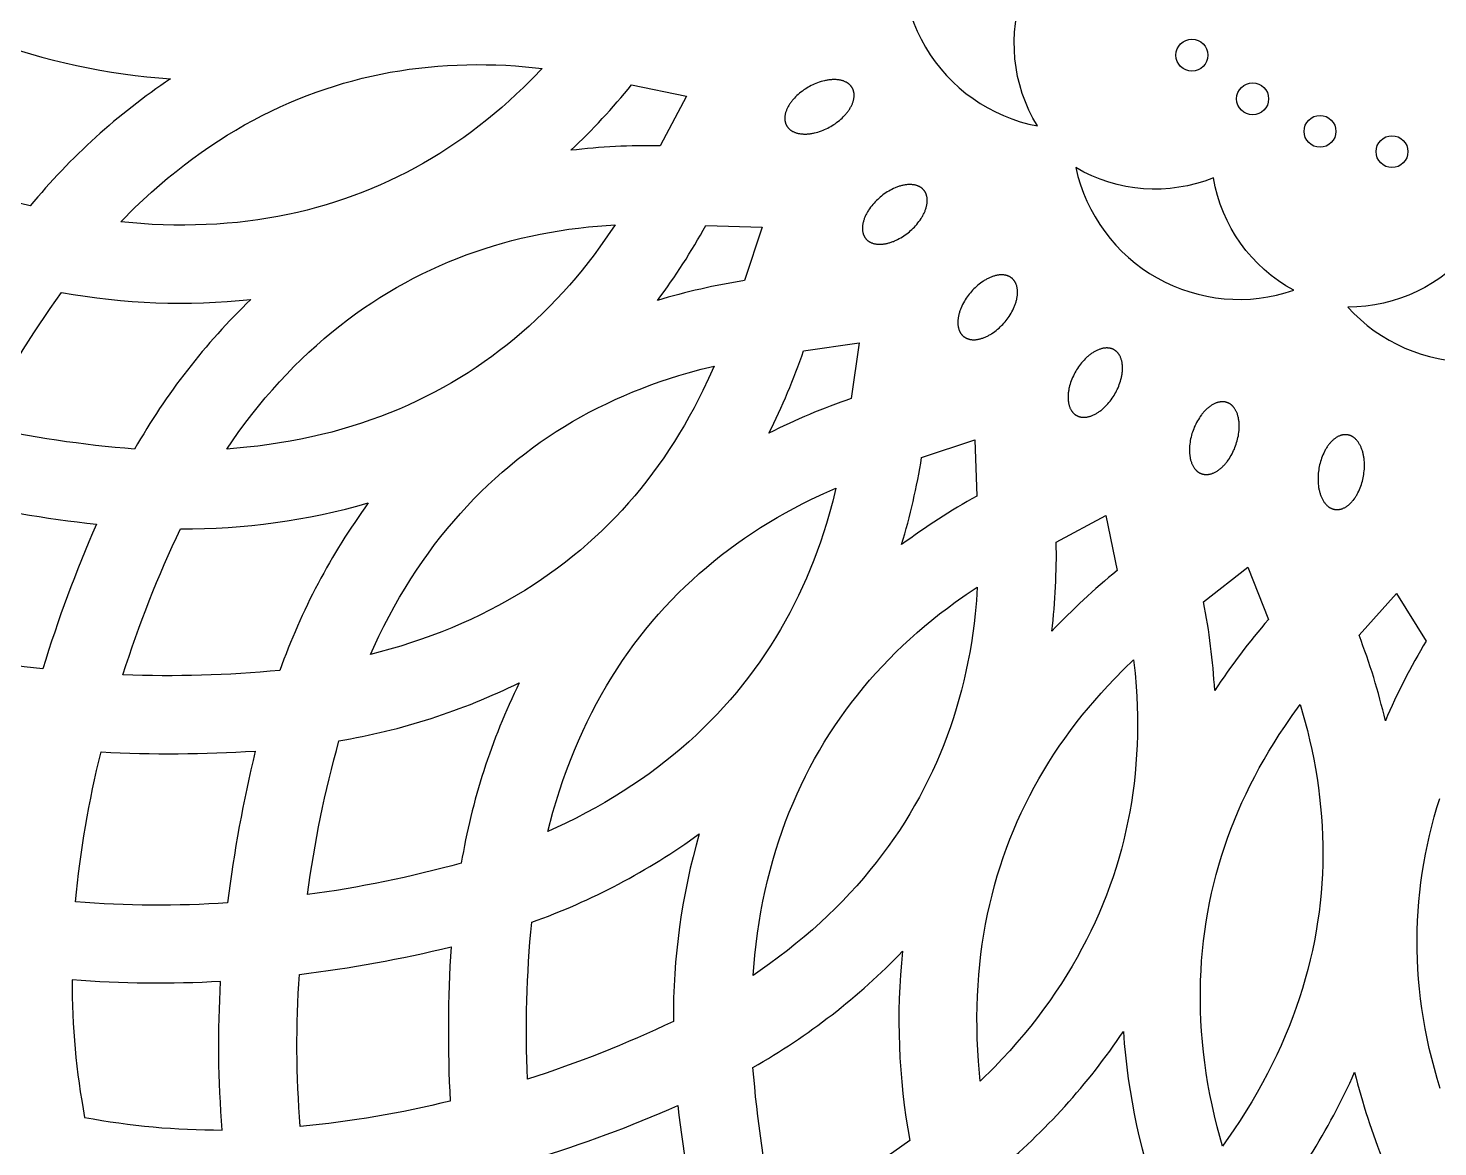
# Model space of a CAD drawing. Extents: x 198 to 1143, y 157 to 1987.
# Drawn here: x 374.3 to 663, y 782 to 1011.1 of the extents above; entities that cross this region are included whole.
import ezdxf

# ---------------------------------------------------------------- set-up
doc = ezdxf.new("R2010")
doc.units = 0
doc.layers.get('0').update_dxf_attribs({"linetype": 'CONTINUOUS'})

msp = doc.modelspace()

# ---------------------------------------------------------------- linework, layer by layer
for points in [[(578.33, 1019.19, -0.23103), (554.98, 1035.1, 0.450113), (581.06, 991.06, -0.23103)], [(365.57, 1008.9, 0.072141), (403.5, 1000.73, 0.072141), (374.74, 974.68, -0.034729), (344.24, 984.85, -0.034729)], [(497.92, 999.49), (509.2, 997.13), (503.75, 986.99, 0.033861), (485.48, 986.07, 0.033861)], [(617.1, 980.42, -0.23103), (588.92, 982.52, 0.450113), (633.53, 957.42, -0.23103)], [(513.16, 970.7), (524.67, 970.34), (521.07, 959.4, 0.033861), (503.23, 955.33, 0.033861)], [(670.07, 966.22, -0.23103), (644.61, 953.96, 0.450113), (695.79, 954.52, -0.23103)], [(381.18, 956.98, 0.072141), (419.96, 955.52, 0.072141), (396.15, 924.88, -0.034729), (364.35, 929.59, -0.034729)], [(533.16, 944.99), (544.55, 946.64), (542.91, 935.24, 0.033861), (526.05, 928.13, 0.033861)], [(557.32, 923.15), (568.26, 926.75), (568.62, 915.24, 0.033861), (553.24, 905.31, 0.033861)], [(357.19, 914.8, 0.029232), (388.32, 909.49, 0.029232), (377.36, 879.87, -0.037794), (346.73, 885.47, -0.037794)], [(405.57, 908.57, 0.072141), (444.01, 913.86, 0.072141), (425.89, 879.55, -0.034729), (393.75, 878.67, -0.034729)], [(584.9, 905.84), (595.05, 911.28), (597.4, 900.01, 0.033861), (583.99, 887.56, 0.033861)], [(615.08, 893.58), (624.12, 900.7), (628.4, 890.01, 0.033861), (617.35, 875.42, 0.033861)], [(646.92, 886.74), (654.6, 895.32), (660.66, 885.54, 0.033861), (652.31, 869.25, 0.033861)], [(437.99, 865.12, 0.072141), (474.93, 877.01, 0.072141), (463.04, 840.08, -0.034729), (431.55, 833.63, -0.034729)], [(389.27, 862.86, 0.029232), (420.85, 863.03, 0.029232), (415.2, 831.96, -0.037794), (384.06, 832.16, -0.037794)], [(477.47, 827.97, 0.072141), (511.78, 846.09, 0.072141), (506.48, 807.65, -0.034729), (476.59, 795.84, -0.034729)], [(429.88, 817.28, 0.029232), (460.95, 822.93, 0.029232), (460.78, 791.35, -0.037794), (430.08, 786.14, -0.037794)], [(522.79, 798.24, 0.072141), (553.44, 822.04, 0.072141), (554.9, 783.26, -0.034729), (527.51, 766.44, -0.034729)], [(413.76, 815.84, -0.034459), (383.33, 816.17, 0.046745), (385.91, 787.99, 0.046745), (414.08, 785.42, -0.034459)], [(572.6, 776.82, 0.072141), (598.64, 805.59, 0.072141), (606.81, 767.66, -0.034729), (582.76, 746.33, -0.034729)], [(625.36, 764.38, 0.072141), (646.01, 797.24, 0.072141), (660.65, 761.3, -0.034729), (640.67, 736.12, -0.034729)], [(477.78, 779.45, 0.029232), (507.4, 790.41, 0.029232), (512.72, 759.28, -0.037794), (483.39, 748.82, -0.037794)]]:
    msp.add_lwpolyline(points, format="xyb", close=True)
for points in [[(393.31, 971.42), (396.22, 974.34), (397.88, 975.92), (399.57, 977.47), (401.23, 978.93), (402.91, 980.36), (404.63, 981.75), (406.36, 983.12), (408.07, 984.4), (409.8, 985.65), (411.56, 986.86), (413.34, 988.04), (415.09, 989.15), (416.86, 990.22), (418.66, 991.26), (420.48, 992.25), (422.27, 993.19), (424.09, 994.09), (425.92, 994.95), (427.77, 995.78), (429.6, 996.55), (431.45, 997.28), (433.32, 997.97), (435.19, 998.63), (437.07, 999.23), (438.95, 999.8), (440.85, 1000.33), (442.75, 1000.82), (444.66, 1001.27), (446.58, 1001.68), (448.51, 1002.05), (450.44, 1002.38), (452.38, 1002.67), (454.33, 1002.92), (456.28, 1003.13), (458.24, 1003.31), (460.21, 1003.45), (462.19, 1003.54), (464.17, 1003.6), (466.15, 1003.63), (468.15, 1003.61), (470.15, 1003.56), (472.15, 1003.48), (474.15, 1003.35), (476.89, 1003.13), (479.62, 1002.83), (477.71, 1000.85), (475.76, 998.92), (474.31, 997.54), (472.84, 996.19), (471.34, 994.86), (469.81, 993.56), (468.28, 992.31), (466.73, 991.09), (465.15, 989.89), (463.55, 988.73), (461.94, 987.6), (460.3, 986.51), (458.65, 985.45), (456.97, 984.43), (455.28, 983.44), (453.57, 982.48), (451.84, 981.56), (450.09, 980.68), (448.31, 979.83), (446.52, 979.01), (444.71, 978.24), (442.88, 977.5), (441.02, 976.79), (439.15, 976.12), (437.26, 975.5), (435.36, 974.91), (433.42, 974.35), (431.46, 973.83), (429.49, 973.36), (427.51, 972.92), (425.48, 972.52), (423.44, 972.16), (421.39, 971.84), (419.34, 971.56), (417.21, 971.32), (415.09, 971.12), (412.96, 970.96), (410.83, 970.85), (408.62, 970.78), (406.41, 970.74), (404.2, 970.76), (402, 970.81), (399.71, 970.91), (397.42, 971.05)], [(543.12, 998.86), (543.09, 998.9), (543.06, 998.94), (543.04, 998.99), (543.01, 999.03), (542.98, 999.07), (542.95, 999.12), (542.91, 999.16), (542.88, 999.2), (542.85, 999.24), (542.81, 999.28), (542.78, 999.32), (542.74, 999.36), (542.7, 999.4), (542.66, 999.44), (542.62, 999.48), (542.58, 999.52), (542.54, 999.56), (542.5, 999.6), (542.45, 999.63), (542.41, 999.67), (542.36, 999.71), (542.32, 999.74), (542.27, 999.78), (542.22, 999.81), (542.17, 999.84), (542.12, 999.88), (542.07, 999.91), (542.01, 999.94), (541.91, 1000), (541.79, 1000.06), (541.68, 1000.12), (541.55, 1000.17), (541.43, 1000.22), (541.3, 1000.27), (541.17, 1000.31), (541.04, 1000.35), (540.9, 1000.39), (540.75, 1000.42), (540.61, 1000.45), (540.46, 1000.48), (540.31, 1000.5), (540.16, 1000.52), (540, 1000.53), (539.84, 1000.55), (539.68, 1000.55), (539.51, 1000.56), (539.35, 1000.56), (539.18, 1000.56), (539.01, 1000.55), (538.84, 1000.54), (538.66, 1000.53), (538.49, 1000.51), (538.31, 1000.49), (538.14, 1000.46), (537.96, 1000.43), (537.78, 1000.4), (537.61, 1000.36), (537.43, 1000.33), (537.07, 1000.24), (536.72, 1000.14), (536.37, 1000.03), (536.02, 999.91), (535.68, 999.77), (535.35, 999.63), (535.02, 999.48), (534.7, 999.33), (534.39, 999.16), (534.09, 998.99), (533.79, 998.82), (533.5, 998.63), (533.2, 998.43), (532.91, 998.22), (532.62, 998), (532.33, 997.77), (532.05, 997.53), (531.78, 997.29), (531.52, 997.03), (531.27, 996.77), (531.14, 996.63), (531.02, 996.5), (530.91, 996.36), (530.79, 996.22), (530.68, 996.08), (530.58, 995.94), (530.48, 995.8), (530.38, 995.66), (530.28, 995.51), (530.19, 995.37), (530.11, 995.22), (530.02, 995.08), (529.94, 994.94), (529.87, 994.79), (529.8, 994.65), (529.74, 994.5), (529.68, 994.36), (529.62, 994.22), (529.57, 994.08), (529.52, 993.93), (529.48, 993.8), (529.44, 993.66), (529.41, 993.52), (529.38, 993.38), (529.36, 993.25), (529.34, 993.12), (529.32, 992.99), (529.31, 992.86), (529.31, 992.73), (529.31, 992.6), (529.31, 992.54), (529.31, 992.48), (529.31, 992.42), (529.32, 992.36), (529.32, 992.3), (529.33, 992.24), (529.34, 992.18), (529.34, 992.13), (529.35, 992.07), (529.36, 992.01), (529.37, 991.96), (529.39, 991.9), (529.4, 991.85), (529.41, 991.79), (529.43, 991.74), (529.44, 991.69), (529.46, 991.64), (529.48, 991.58), (529.5, 991.53), (529.51, 991.48), (529.53, 991.43), (529.56, 991.39), (529.58, 991.34), (529.6, 991.29), (529.62, 991.24), (529.65, 991.2), (529.67, 991.15), (529.7, 991.11), (529.72, 991.06), (529.75, 991.02), (529.78, 990.98), (529.81, 990.93), (529.84, 990.89), (529.87, 990.85), (529.9, 990.8), (529.93, 990.76), (529.96, 990.72), (530, 990.68), (530.04, 990.64), (530.07, 990.6), (530.11, 990.56), (530.15, 990.52), (530.19, 990.48), (530.23, 990.44), (530.27, 990.4), (530.31, 990.37), (530.36, 990.33), (530.4, 990.29), (530.45, 990.26), (530.5, 990.22), (530.54, 990.19), (530.59, 990.15), (530.64, 990.12), (530.69, 990.09), (530.75, 990.05), (530.8, 990.02), (530.91, 989.96), (531.02, 989.9), (531.14, 989.85), (531.26, 989.79), (531.38, 989.74), (531.51, 989.7), (531.64, 989.65), (531.78, 989.61), (531.92, 989.58), (532.06, 989.54), (532.2, 989.51), (532.35, 989.49), (532.5, 989.46), (532.66, 989.44), (532.81, 989.43), (532.97, 989.42), (533.14, 989.41), (533.3, 989.4), (533.47, 989.4), (533.63, 989.41), (533.8, 989.41), (533.98, 989.42), (534.15, 989.44), (534.32, 989.46), (534.5, 989.48), (534.67, 989.5), (534.85, 989.53), (535.03, 989.56), (535.2, 989.6), (535.38, 989.64), (535.74, 989.72), (536.09, 989.82), (536.44, 989.93), (536.79, 990.06), (537.13, 990.19), (537.46, 990.33), (537.79, 990.48), (538.11, 990.64), (538.42, 990.8), (538.72, 990.97), (539.02, 991.14), (539.32, 991.33), (539.61, 991.53), (539.91, 991.74), (540.2, 991.96), (540.48, 992.19), (540.76, 992.43), (541.03, 992.68), (541.29, 992.93), (541.55, 993.2), (541.67, 993.33), (541.79, 993.47), (541.9, 993.6), (542.02, 993.74), (542.13, 993.88), (542.23, 994.02), (542.34, 994.16), (542.43, 994.31), (542.53, 994.45), (542.62, 994.59), (542.71, 994.74), (542.79, 994.88), (542.87, 995.03), (542.94, 995.17), (543.01, 995.32), (543.08, 995.46), (543.14, 995.6), (543.19, 995.75), (543.24, 995.89), (543.29, 996.03), (543.33, 996.17), (543.37, 996.31), (543.4, 996.44), (543.43, 996.58), (543.45, 996.71), (543.47, 996.85), (543.49, 996.98), (543.5, 997.11), (543.5, 997.23), (543.51, 997.36), (543.5, 997.42), (543.5, 997.48), (543.5, 997.54), (543.49, 997.6), (543.49, 997.66), (543.48, 997.72), (543.48, 997.78), (543.47, 997.84), (543.46, 997.89), (543.45, 997.95), (543.44, 998.01), (543.43, 998.06), (543.41, 998.12), (543.4, 998.17), (543.38, 998.22), (543.37, 998.28), (543.35, 998.33), (543.33, 998.38), (543.32, 998.43), (543.3, 998.48), (543.28, 998.53), (543.26, 998.58), (543.24, 998.63), (543.21, 998.67), (543.19, 998.72), (543.17, 998.77), (543.14, 998.81)], [(557.77, 977.92), (557.74, 977.96), (557.7, 978), (557.67, 978.04), (557.63, 978.08), (557.6, 978.12), (557.56, 978.15), (557.52, 978.19), (557.48, 978.22), (557.44, 978.26), (557.4, 978.29), (557.36, 978.33), (557.31, 978.36), (557.27, 978.39), (557.22, 978.43), (557.18, 978.46), (557.13, 978.49), (557.08, 978.52), (557.03, 978.55), (556.99, 978.58), (556.93, 978.6), (556.88, 978.63), (556.83, 978.66), (556.78, 978.68), (556.72, 978.71), (556.67, 978.73), (556.61, 978.76), (556.56, 978.78), (556.5, 978.8), (556.38, 978.84), (556.26, 978.88), (556.13, 978.92), (556.01, 978.95), (555.88, 978.98), (555.74, 979), (555.6, 979.02), (555.46, 979.03), (555.32, 979.05), (555.17, 979.06), (555.03, 979.06), (554.88, 979.06), (554.72, 979.06), (554.57, 979.05), (554.41, 979.04), (554.25, 979.02), (554.09, 979), (553.93, 978.98), (553.76, 978.95), (553.6, 978.92), (553.43, 978.88), (553.27, 978.84), (553.1, 978.8), (552.93, 978.75), (552.76, 978.7), (552.59, 978.64), (552.42, 978.58), (552.25, 978.52), (552.08, 978.45), (551.92, 978.39), (551.58, 978.24), (551.25, 978.08), (550.93, 977.91), (550.61, 977.73), (550.29, 977.54), (549.99, 977.34), (549.69, 977.14), (549.4, 976.93), (549.13, 976.71), (548.86, 976.49), (548.6, 976.27), (548.34, 976.03), (548.08, 975.79), (547.83, 975.53), (547.58, 975.26), (547.34, 974.99), (547.11, 974.7), (546.88, 974.41), (546.67, 974.11), (546.46, 973.81), (546.37, 973.66), (546.27, 973.5), (546.18, 973.35), (546.1, 973.19), (546.01, 973.03), (545.93, 972.88), (545.86, 972.72), (545.78, 972.56), (545.71, 972.4), (545.65, 972.25), (545.59, 972.09), (545.53, 971.93), (545.48, 971.78), (545.43, 971.62), (545.39, 971.47), (545.35, 971.31), (545.32, 971.16), (545.29, 971.01), (545.26, 970.86), (545.24, 970.72), (545.22, 970.57), (545.21, 970.43), (545.2, 970.29), (545.2, 970.15), (545.2, 970.01), (545.2, 969.88), (545.21, 969.75), (545.22, 969.62), (545.24, 969.49), (545.26, 969.37), (545.27, 969.31), (545.28, 969.25), (545.3, 969.19), (545.31, 969.13), (545.33, 969.07), (545.34, 969.02), (545.36, 968.96), (545.38, 968.91), (545.4, 968.85), (545.42, 968.8), (545.44, 968.74), (545.46, 968.69), (545.48, 968.64), (545.5, 968.59), (545.53, 968.54), (545.55, 968.49), (545.58, 968.44), (545.6, 968.4), (545.63, 968.35), (545.66, 968.3), (545.69, 968.26), (545.71, 968.21), (545.74, 968.17), (545.77, 968.13), (545.8, 968.08), (545.84, 968.04), (545.87, 968), (545.9, 967.96), (545.93, 967.92), (545.97, 967.89), (546, 967.85), (546.04, 967.81), (546.08, 967.77), (546.11, 967.74), (546.15, 967.7), (546.19, 967.66), (546.23, 967.63), (546.27, 967.6), (546.32, 967.56), (546.36, 967.53), (546.4, 967.5), (546.45, 967.46), (546.5, 967.43), (546.54, 967.4), (546.59, 967.37), (546.64, 967.34), (546.69, 967.31), (546.74, 967.28), (546.79, 967.26), (546.84, 967.23), (546.9, 967.2), (546.95, 967.18), (547, 967.15), (547.06, 967.13), (547.12, 967.11), (547.18, 967.09), (547.29, 967.04), (547.41, 967.01), (547.54, 966.97), (547.67, 966.94), (547.8, 966.91), (547.93, 966.89), (548.07, 966.87), (548.21, 966.85), (548.35, 966.84), (548.5, 966.83), (548.65, 966.83), (548.8, 966.83), (548.95, 966.83), (549.11, 966.84), (549.26, 966.85), (549.42, 966.87), (549.58, 966.89), (549.75, 966.91), (549.91, 966.94), (550.07, 966.97), (550.24, 967.01), (550.41, 967.05), (550.58, 967.09), (550.74, 967.14), (550.91, 967.19), (551.08, 967.25), (551.25, 967.31), (551.42, 967.37), (551.59, 967.43), (551.76, 967.5), (552.09, 967.65), (552.42, 967.81), (552.75, 967.98), (553.07, 968.16), (553.38, 968.35), (553.69, 968.55), (553.98, 968.75), (554.27, 968.96), (554.55, 969.18), (554.82, 969.39), (555.08, 969.62), (555.34, 969.86), (555.59, 970.1), (555.85, 970.36), (556.09, 970.63), (556.33, 970.9), (556.57, 971.19), (556.79, 971.48), (557.01, 971.77), (557.21, 972.08), (557.31, 972.23), (557.4, 972.39), (557.49, 972.54), (557.58, 972.7), (557.66, 972.85), (557.74, 973.01), (557.82, 973.17), (557.89, 973.33), (557.96, 973.48), (558.02, 973.64), (558.08, 973.8), (558.14, 973.96), (558.19, 974.11), (558.24, 974.27), (558.28, 974.42), (558.32, 974.57), (558.36, 974.72), (558.39, 974.87), (558.41, 975.02), (558.43, 975.17), (558.45, 975.32), (558.46, 975.46), (558.47, 975.6), (558.48, 975.74), (558.48, 975.87), (558.47, 976.01), (558.46, 976.14), (558.45, 976.27), (558.44, 976.39), (558.42, 976.52), (558.4, 976.58), (558.39, 976.64), (558.38, 976.7), (558.36, 976.76), (558.35, 976.81), (558.33, 976.87), (558.31, 976.93), (558.3, 976.98), (558.28, 977.04), (558.26, 977.09), (558.24, 977.14), (558.22, 977.2), (558.19, 977.25), (558.17, 977.3), (558.15, 977.35), (558.12, 977.4), (558.1, 977.45), (558.07, 977.49), (558.04, 977.54), (558.02, 977.59), (557.99, 977.63), (557.96, 977.68), (557.93, 977.72), (557.9, 977.76), (557.87, 977.8), (557.84, 977.84), (557.81, 977.89)], [(415.01, 924.89), (417.37, 928.27), (418.73, 930.12), (420.12, 931.94), (421.5, 933.66), (422.91, 935.36), (424.36, 937.03), (425.83, 938.68), (427.29, 940.24), (428.78, 941.77), (430.3, 943.27), (431.84, 944.74), (433.38, 946.13), (434.94, 947.5), (436.53, 948.83), (438.14, 950.13), (439.75, 951.36), (441.38, 952.56), (443.03, 953.73), (444.71, 954.86), (446.38, 955.94), (448.08, 956.98), (449.79, 957.99), (451.53, 958.96), (453.27, 959.88), (455.03, 960.77), (456.8, 961.62), (458.59, 962.43), (460.4, 963.21), (462.21, 963.94), (464.05, 964.64), (465.89, 965.3), (467.75, 965.92), (469.63, 966.51), (471.52, 967.06), (473.41, 967.57), (475.33, 968.05), (477.26, 968.49), (479.2, 968.89), (481.14, 969.26), (483.12, 969.59), (485.1, 969.89), (487.08, 970.15), (489.07, 970.38), (491.81, 970.63), (494.55, 970.82), (493.02, 968.53), (491.43, 966.29), (490.24, 964.68), (489.02, 963.09), (487.78, 961.53), (486.5, 959.98), (485.21, 958.48), (483.89, 957.01), (482.55, 955.56), (481.17, 954.13), (479.78, 952.75), (478.36, 951.39), (476.92, 950.06), (475.44, 948.76), (473.95, 947.49), (472.43, 946.25), (470.88, 945.04), (469.31, 943.87), (467.71, 942.72), (466.09, 941.61), (464.44, 940.53), (462.77, 939.49), (461.06, 938.47), (459.33, 937.49), (457.58, 936.54), (455.81, 935.63), (453.99, 934.74), (452.16, 933.89), (450.3, 933.08), (448.43, 932.31), (446.5, 931.56), (444.55, 930.85), (442.59, 930.18), (440.61, 929.55), (438.57, 928.94), (436.51, 928.38), (434.44, 927.86), (432.36, 927.37), (430.2, 926.92), (428.03, 926.5), (425.85, 926.13), (423.67, 925.8), (421.39, 925.5), (419.12, 925.25)], [(575.84, 959.86), (575.8, 959.89), (575.76, 959.92), (575.72, 959.95), (575.68, 959.98), (575.63, 960.01), (575.59, 960.04), (575.55, 960.07), (575.5, 960.1), (575.46, 960.13), (575.41, 960.15), (575.36, 960.18), (575.31, 960.21), (575.26, 960.23), (575.21, 960.25), (575.16, 960.28), (575.11, 960.3), (575.06, 960.32), (575.01, 960.34), (574.95, 960.36), (574.9, 960.38), (574.84, 960.4), (574.79, 960.42), (574.73, 960.43), (574.67, 960.45), (574.61, 960.46), (574.55, 960.48), (574.49, 960.49), (574.43, 960.5), (574.31, 960.52), (574.18, 960.54), (574.06, 960.55), (573.92, 960.56), (573.79, 960.56), (573.65, 960.56), (573.51, 960.56), (573.37, 960.55), (573.23, 960.54), (573.09, 960.52), (572.94, 960.5), (572.79, 960.47), (572.64, 960.44), (572.49, 960.41), (572.34, 960.37), (572.18, 960.32), (572.03, 960.28), (571.87, 960.22), (571.71, 960.17), (571.56, 960.11), (571.4, 960.04), (571.24, 959.97), (571.09, 959.9), (570.93, 959.83), (570.77, 959.75), (570.61, 959.66), (570.46, 959.58), (570.3, 959.48), (570.15, 959.39), (569.99, 959.29), (569.69, 959.09), (569.39, 958.88), (569.1, 958.65), (568.82, 958.42), (568.54, 958.18), (568.28, 957.93), (568.02, 957.68), (567.77, 957.42), (567.54, 957.16), (567.31, 956.9), (567.09, 956.63), (566.88, 956.35), (566.67, 956.07), (566.46, 955.77), (566.27, 955.46), (566.08, 955.15), (565.9, 954.83), (565.73, 954.51), (565.57, 954.18), (565.42, 953.84), (565.35, 953.67), (565.28, 953.5), (565.22, 953.34), (565.16, 953.17), (565.11, 953), (565.06, 952.83), (565.01, 952.66), (564.96, 952.49), (564.92, 952.33), (564.89, 952.16), (564.86, 951.99), (564.83, 951.83), (564.8, 951.67), (564.78, 951.51), (564.77, 951.35), (564.76, 951.19), (564.75, 951.04), (564.74, 950.88), (564.74, 950.73), (564.75, 950.58), (564.76, 950.44), (564.77, 950.29), (564.79, 950.15), (564.81, 950.02), (564.83, 949.88), (564.86, 949.75), (564.89, 949.62), (564.92, 949.5), (564.96, 949.38), (565, 949.26), (565.02, 949.2), (565.05, 949.15), (565.07, 949.09), (565.09, 949.03), (565.12, 948.98), (565.15, 948.93), (565.17, 948.87), (565.2, 948.82), (565.23, 948.77), (565.26, 948.72), (565.29, 948.67), (565.32, 948.63), (565.35, 948.58), (565.38, 948.53), (565.41, 948.49), (565.44, 948.44), (565.48, 948.4), (565.51, 948.36), (565.55, 948.32), (565.58, 948.28), (565.62, 948.24), (565.65, 948.2), (565.69, 948.16), (565.73, 948.12), (565.76, 948.09), (565.8, 948.05), (565.84, 948.02), (565.88, 947.99), (565.92, 947.95), (565.96, 947.92), (566, 947.89), (566.04, 947.86), (566.09, 947.83), (566.13, 947.8), (566.17, 947.77), (566.22, 947.74), (566.26, 947.71), (566.31, 947.69), (566.36, 947.66), (566.41, 947.64), (566.46, 947.61), (566.51, 947.59), (566.56, 947.56), (566.61, 947.54), (566.66, 947.52), (566.71, 947.5), (566.77, 947.48), (566.82, 947.46), (566.88, 947.44), (566.93, 947.43), (566.99, 947.41), (567.05, 947.39), (567.11, 947.38), (567.17, 947.37), (567.23, 947.35), (567.29, 947.34), (567.41, 947.32), (567.54, 947.31), (567.66, 947.29), (567.8, 947.28), (567.93, 947.28), (568.07, 947.28), (568.2, 947.28), (568.35, 947.29), (568.49, 947.31), (568.63, 947.32), (568.78, 947.34), (568.93, 947.37), (569.08, 947.4), (569.23, 947.44), (569.38, 947.47), (569.54, 947.52), (569.69, 947.57), (569.85, 947.62), (570, 947.67), (570.16, 947.73), (570.32, 947.8), (570.48, 947.87), (570.63, 947.94), (570.79, 948.02), (570.95, 948.1), (571.11, 948.18), (571.26, 948.27), (571.42, 948.36), (571.57, 948.45), (571.73, 948.55), (572.03, 948.75), (572.33, 948.97), (572.62, 949.19), (572.9, 949.42), (573.18, 949.66), (573.44, 949.91), (573.7, 950.16), (573.95, 950.42), (574.18, 950.68), (574.41, 950.94), (574.63, 951.21), (574.84, 951.49), (575.05, 951.78), (575.26, 952.07), (575.45, 952.38), (575.64, 952.69), (575.82, 953.01), (575.99, 953.34), (576.15, 953.67), (576.3, 954), (576.37, 954.17), (576.44, 954.34), (576.5, 954.51), (576.56, 954.68), (576.61, 954.84), (576.66, 955.01), (576.71, 955.18), (576.76, 955.35), (576.8, 955.52), (576.83, 955.68), (576.86, 955.85), (576.89, 956.01), (576.92, 956.17), (576.94, 956.34), (576.95, 956.49), (576.96, 956.65), (576.97, 956.81), (576.98, 956.96), (576.98, 957.11), (576.97, 957.26), (576.96, 957.4), (576.95, 957.55), (576.93, 957.69), (576.91, 957.83), (576.89, 957.96), (576.86, 958.09), (576.83, 958.22), (576.8, 958.34), (576.76, 958.46), (576.72, 958.58), (576.7, 958.64), (576.67, 958.7), (576.65, 958.75), (576.62, 958.81), (576.6, 958.86), (576.57, 958.92), (576.55, 958.97), (576.52, 959.02), (576.49, 959.07), (576.46, 959.12), (576.43, 959.17), (576.4, 959.22), (576.37, 959.26), (576.34, 959.31), (576.31, 959.35), (576.28, 959.4), (576.24, 959.44), (576.21, 959.48), (576.17, 959.52), (576.14, 959.57), (576.1, 959.6), (576.07, 959.64), (576.03, 959.68), (575.99, 959.72), (575.96, 959.75), (575.92, 959.79), (575.88, 959.82)], [(596.77, 945.2), (596.73, 945.23), (596.68, 945.25), (596.64, 945.27), (596.59, 945.3), (596.54, 945.32), (596.49, 945.34), (596.44, 945.36), (596.4, 945.38), (596.35, 945.4), (596.29, 945.42), (596.24, 945.44), (596.19, 945.45), (596.14, 945.47), (596.08, 945.48), (596.03, 945.5), (595.98, 945.51), (595.92, 945.52), (595.87, 945.53), (595.81, 945.54), (595.75, 945.55), (595.69, 945.56), (595.64, 945.57), (595.58, 945.57), (595.52, 945.58), (595.46, 945.58), (595.4, 945.59), (595.34, 945.59), (595.27, 945.59), (595.15, 945.59), (595.02, 945.58), (594.89, 945.57), (594.76, 945.56), (594.63, 945.54), (594.5, 945.52), (594.36, 945.49), (594.22, 945.45), (594.08, 945.42), (593.94, 945.37), (593.8, 945.33), (593.66, 945.28), (593.52, 945.22), (593.38, 945.16), (593.23, 945.1), (593.09, 945.03), (592.94, 944.95), (592.8, 944.87), (592.65, 944.79), (592.51, 944.7), (592.37, 944.61), (592.22, 944.52), (592.08, 944.42), (591.94, 944.32), (591.8, 944.21), (591.66, 944.1), (591.52, 943.99), (591.38, 943.87), (591.25, 943.75), (591.11, 943.63), (590.85, 943.38), (590.59, 943.11), (590.34, 942.84), (590.1, 942.56), (589.88, 942.28), (589.66, 941.99), (589.45, 941.7), (589.25, 941.4), (589.06, 941.1), (588.88, 940.81), (588.71, 940.51), (588.55, 940.2), (588.4, 939.88), (588.25, 939.55), (588.1, 939.21), (587.97, 938.87), (587.85, 938.53), (587.74, 938.17), (587.64, 937.82), (587.55, 937.47), (587.51, 937.29), (587.48, 937.11), (587.45, 936.93), (587.42, 936.76), (587.39, 936.58), (587.37, 936.41), (587.35, 936.23), (587.34, 936.06), (587.33, 935.89), (587.32, 935.72), (587.32, 935.55), (587.32, 935.38), (587.32, 935.22), (587.33, 935.06), (587.34, 934.9), (587.36, 934.74), (587.38, 934.59), (587.4, 934.44), (587.43, 934.29), (587.46, 934.14), (587.49, 934), (587.53, 933.86), (587.57, 933.73), (587.61, 933.59), (587.66, 933.47), (587.71, 933.34), (587.76, 933.22), (587.82, 933.1), (587.88, 932.99), (587.94, 932.88), (587.97, 932.83), (588, 932.78), (588.03, 932.73), (588.07, 932.68), (588.1, 932.63), (588.14, 932.58), (588.17, 932.53), (588.21, 932.49), (588.24, 932.44), (588.28, 932.4), (588.32, 932.36), (588.36, 932.31), (588.4, 932.27), (588.43, 932.23), (588.47, 932.19), (588.51, 932.16), (588.55, 932.12), (588.6, 932.08), (588.64, 932.05), (588.68, 932.02), (588.72, 931.98), (588.76, 931.95), (588.8, 931.92), (588.85, 931.89), (588.89, 931.86), (588.93, 931.83), (588.98, 931.81), (589.02, 931.78), (589.07, 931.75), (589.11, 931.73), (589.16, 931.71), (589.21, 931.68), (589.25, 931.66), (589.3, 931.64), (589.35, 931.62), (589.4, 931.6), (589.45, 931.58), (589.5, 931.56), (589.55, 931.54), (589.6, 931.53), (589.66, 931.51), (589.71, 931.5), (589.76, 931.48), (589.82, 931.47), (589.87, 931.46), (589.93, 931.45), (589.99, 931.44), (590.04, 931.43), (590.1, 931.42), (590.16, 931.41), (590.22, 931.41), (590.28, 931.4), (590.34, 931.4), (590.4, 931.39), (590.46, 931.39), (590.52, 931.39), (590.65, 931.39), (590.77, 931.4), (590.9, 931.41), (591.03, 931.42), (591.16, 931.44), (591.3, 931.47), (591.43, 931.49), (591.57, 931.53), (591.71, 931.56), (591.85, 931.61), (591.99, 931.65), (592.13, 931.7), (592.28, 931.76), (592.42, 931.82), (592.56, 931.89), (592.71, 931.95), (592.85, 932.03), (593, 932.11), (593.14, 932.19), (593.28, 932.28), (593.43, 932.37), (593.57, 932.46), (593.71, 932.56), (593.86, 932.66), (594, 932.77), (594.14, 932.88), (594.28, 932.99), (594.41, 933.11), (594.55, 933.23), (594.68, 933.35), (594.95, 933.6), (595.2, 933.87), (595.45, 934.14), (595.69, 934.42), (595.92, 934.7), (596.14, 934.99), (596.35, 935.28), (596.55, 935.58), (596.73, 935.88), (596.91, 936.17), (597.08, 936.47), (597.24, 936.79), (597.4, 937.11), (597.55, 937.43), (597.69, 937.77), (597.82, 938.11), (597.94, 938.46), (598.05, 938.81), (598.15, 939.16), (598.24, 939.51), (598.28, 939.69), (598.32, 939.87), (598.35, 940.05), (598.38, 940.22), (598.4, 940.4), (598.42, 940.57), (598.44, 940.75), (598.45, 940.92), (598.47, 941.09), (598.47, 941.26), (598.48, 941.43), (598.47, 941.6), (598.47, 941.76), (598.46, 941.92), (598.45, 942.08), (598.43, 942.24), (598.42, 942.39), (598.39, 942.55), (598.37, 942.69), (598.34, 942.84), (598.3, 942.98), (598.27, 943.12), (598.23, 943.26), (598.18, 943.39), (598.14, 943.51), (598.09, 943.64), (598.03, 943.76), (597.98, 943.88), (597.92, 943.99), (597.86, 944.1), (597.82, 944.15), (597.79, 944.2), (597.76, 944.25), (597.73, 944.3), (597.69, 944.35), (597.66, 944.4), (597.62, 944.45), (597.59, 944.49), (597.55, 944.54), (597.51, 944.58), (597.47, 944.63), (597.44, 944.67), (597.4, 944.71), (597.36, 944.75), (597.32, 944.79), (597.28, 944.82), (597.24, 944.86), (597.2, 944.9), (597.16, 944.93), (597.12, 944.97), (597.07, 945), (597.03, 945.03), (596.99, 945.06), (596.95, 945.09), (596.9, 945.12), (596.86, 945.15), (596.82, 945.17)], [(444.45, 882.84), (446.19, 886.58), (447.21, 888.63), (448.27, 890.66), (449.33, 892.6), (450.42, 894.52), (451.55, 896.42), (452.72, 898.29), (453.88, 900.08), (455.08, 901.85), (456.32, 903.59), (457.59, 905.31), (458.86, 906.95), (460.16, 908.56), (461.49, 910.15), (462.86, 911.71), (464.22, 913.2), (465.62, 914.67), (467.04, 916.11), (468.5, 917.51), (469.96, 918.86), (471.45, 920.18), (472.96, 921.47), (474.51, 922.73), (476.06, 923.94), (477.63, 925.12), (479.23, 926.27), (480.86, 927.38), (482.5, 928.45), (484.16, 929.49), (485.85, 930.5), (487.55, 931.47), (489.27, 932.41), (491.02, 933.31), (492.78, 934.18), (494.56, 935.01), (496.37, 935.82), (498.19, 936.58), (500.03, 937.32), (501.88, 938.02), (503.77, 938.69), (505.67, 939.33), (507.58, 939.93), (509.5, 940.49), (512.15, 941.22), (514.81, 941.88), (513.7, 939.37), (512.53, 936.88), (511.64, 935.09), (510.71, 933.31), (509.75, 931.55), (508.77, 929.81), (507.76, 928.11), (506.71, 926.43), (505.64, 924.77), (504.53, 923.12), (503.4, 921.52), (502.24, 919.93), (501.05, 918.37), (499.83, 916.83), (498.58, 915.33), (497.29, 913.84), (495.98, 912.39), (494.64, 910.96), (493.26, 909.55), (491.85, 908.17), (490.42, 906.83), (488.96, 905.51), (487.45, 904.21), (485.92, 902.94), (484.36, 901.7), (482.78, 900.5), (481.14, 899.31), (479.48, 898.15), (477.79, 897.03), (476.08, 895.95), (474.31, 894.87), (472.51, 893.84), (470.7, 892.84), (468.86, 891.87), (466.95, 890.92), (465.02, 890.01), (463.07, 889.13), (461.11, 888.29), (459.06, 887.47), (457, 886.69), (454.92, 885.94), (452.82, 885.24), (450.64, 884.55), (448.44, 883.9)], [(619.93, 934.4), (619.88, 934.42), (619.83, 934.44), (619.78, 934.45), (619.73, 934.47), (619.68, 934.48), (619.63, 934.49), (619.58, 934.5), (619.53, 934.51), (619.47, 934.53), (619.42, 934.53), (619.37, 934.54), (619.31, 934.55), (619.26, 934.56), (619.2, 934.56), (619.15, 934.57), (619.09, 934.57), (619.04, 934.57), (618.98, 934.57), (618.92, 934.57), (618.86, 934.57), (618.81, 934.57), (618.75, 934.57), (618.69, 934.56), (618.63, 934.56), (618.57, 934.55), (618.51, 934.54), (618.45, 934.53), (618.39, 934.52), (618.26, 934.5), (618.14, 934.47), (618.01, 934.44), (617.89, 934.4), (617.76, 934.36), (617.63, 934.32), (617.5, 934.27), (617.37, 934.21), (617.24, 934.15), (617.11, 934.08), (616.98, 934.01), (616.85, 933.94), (616.72, 933.86), (616.59, 933.77), (616.46, 933.68), (616.33, 933.59), (616.2, 933.49), (616.07, 933.39), (615.95, 933.28), (615.82, 933.17), (615.69, 933.06), (615.57, 932.94), (615.45, 932.82), (615.32, 932.69), (615.2, 932.56), (615.08, 932.43), (614.97, 932.3), (614.85, 932.16), (614.74, 932.02), (614.63, 931.87), (614.41, 931.58), (614.21, 931.27), (614.01, 930.96), (613.82, 930.65), (613.65, 930.33), (613.48, 930), (613.32, 929.68), (613.18, 929.35), (613.05, 929.03), (612.92, 928.71), (612.81, 928.38), (612.7, 928.05), (612.61, 927.7), (612.51, 927.35), (612.43, 927), (612.36, 926.64), (612.3, 926.28), (612.25, 925.91), (612.22, 925.55), (612.19, 925.18), (612.19, 925), (612.18, 924.82), (612.18, 924.64), (612.18, 924.46), (612.19, 924.29), (612.2, 924.11), (612.21, 923.93), (612.23, 923.76), (612.25, 923.59), (612.27, 923.42), (612.3, 923.26), (612.33, 923.09), (612.36, 922.93), (612.39, 922.77), (612.43, 922.62), (612.48, 922.47), (612.52, 922.32), (612.57, 922.17), (612.62, 922.03), (612.68, 921.89), (612.74, 921.76), (612.8, 921.63), (612.86, 921.5), (612.92, 921.38), (612.99, 921.26), (613.06, 921.15), (613.14, 921.04), (613.21, 920.93), (613.29, 920.83), (613.37, 920.74), (613.41, 920.69), (613.45, 920.64), (613.49, 920.6), (613.53, 920.56), (613.58, 920.51), (613.62, 920.47), (613.66, 920.43), (613.7, 920.39), (613.75, 920.36), (613.79, 920.32), (613.84, 920.28), (613.88, 920.25), (613.93, 920.22), (613.97, 920.18), (614.02, 920.15), (614.06, 920.12), (614.11, 920.09), (614.16, 920.06), (614.2, 920.04), (614.25, 920.01), (614.3, 919.99), (614.34, 919.96), (614.39, 919.94), (614.44, 919.92), (614.49, 919.9), (614.53, 919.88), (614.58, 919.86), (614.63, 919.84), (614.68, 919.82), (614.73, 919.81), (614.78, 919.79), (614.83, 919.78), (614.88, 919.76), (614.93, 919.75), (614.98, 919.74), (615.03, 919.73), (615.08, 919.72), (615.14, 919.71), (615.19, 919.7), (615.24, 919.69), (615.3, 919.69), (615.35, 919.68), (615.41, 919.68), (615.47, 919.67), (615.52, 919.67), (615.58, 919.67), (615.64, 919.67), (615.69, 919.67), (615.75, 919.67), (615.81, 919.68), (615.87, 919.68), (615.93, 919.68), (615.99, 919.69), (616.05, 919.7), (616.11, 919.71), (616.17, 919.72), (616.29, 919.74), (616.42, 919.77), (616.54, 919.8), (616.67, 919.84), (616.8, 919.88), (616.93, 919.93), (617.05, 919.98), (617.18, 920.03), (617.31, 920.09), (617.44, 920.16), (617.57, 920.23), (617.71, 920.3), (617.84, 920.38), (617.97, 920.47), (618.1, 920.56), (618.23, 920.65), (618.36, 920.75), (618.48, 920.85), (618.61, 920.96), (618.74, 921.07), (618.87, 921.18), (618.99, 921.3), (619.11, 921.42), (619.23, 921.55), (619.36, 921.68), (619.47, 921.81), (619.59, 921.95), (619.71, 922.08), (619.82, 922.22), (619.93, 922.37), (620.15, 922.66), (620.35, 922.97), (620.55, 923.28), (620.74, 923.59), (620.91, 923.91), (621.08, 924.24), (621.23, 924.56), (621.38, 924.89), (621.51, 925.21), (621.63, 925.54), (621.75, 925.86), (621.85, 926.2), (621.95, 926.54), (622.04, 926.89), (622.12, 927.24), (622.2, 927.6), (622.26, 927.96), (622.3, 928.33), (622.34, 928.69), (622.36, 929.06), (622.37, 929.24), (622.38, 929.42), (622.38, 929.6), (622.37, 929.78), (622.37, 929.96), (622.36, 930.13), (622.35, 930.31), (622.33, 930.48), (622.31, 930.65), (622.29, 930.82), (622.26, 930.98), (622.23, 931.15), (622.2, 931.31), (622.16, 931.47), (622.12, 931.62), (622.08, 931.77), (622.04, 931.92), (621.99, 932.07), (621.94, 932.21), (621.88, 932.35), (621.82, 932.48), (621.76, 932.61), (621.7, 932.74), (621.63, 932.86), (621.57, 932.98), (621.49, 933.09), (621.42, 933.2), (621.35, 933.31), (621.27, 933.41), (621.19, 933.5), (621.15, 933.55), (621.11, 933.6), (621.07, 933.64), (621.03, 933.68), (620.98, 933.73), (620.94, 933.77), (620.9, 933.81), (620.85, 933.85), (620.81, 933.88), (620.77, 933.92), (620.72, 933.96), (620.68, 933.99), (620.63, 934.03), (620.59, 934.06), (620.54, 934.09), (620.5, 934.12), (620.45, 934.15), (620.4, 934.18), (620.36, 934.2), (620.31, 934.23), (620.26, 934.26), (620.22, 934.28), (620.17, 934.3), (620.12, 934.32), (620.07, 934.34), (620.03, 934.36), (619.98, 934.38)], [(644.61, 927.79), (644.56, 927.8), (644.51, 927.8), (644.46, 927.81), (644.41, 927.82), (644.35, 927.82), (644.3, 927.83), (644.25, 927.83), (644.2, 927.83), (644.14, 927.83), (644.09, 927.83), (644.03, 927.83), (643.98, 927.83), (643.92, 927.82), (643.87, 927.82), (643.81, 927.81), (643.76, 927.81), (643.7, 927.8), (643.65, 927.79), (643.59, 927.78), (643.53, 927.77), (643.48, 927.76), (643.42, 927.75), (643.36, 927.73), (643.3, 927.72), (643.25, 927.7), (643.19, 927.68), (643.13, 927.66), (643.07, 927.64), (642.95, 927.6), (642.84, 927.55), (642.72, 927.5), (642.6, 927.44), (642.48, 927.37), (642.36, 927.31), (642.25, 927.23), (642.13, 927.16), (642.01, 927.07), (641.89, 926.99), (641.78, 926.89), (641.66, 926.8), (641.55, 926.7), (641.43, 926.59), (641.32, 926.48), (641.21, 926.36), (641.1, 926.25), (640.99, 926.12), (640.88, 926), (640.78, 925.86), (640.67, 925.73), (640.57, 925.59), (640.47, 925.45), (640.37, 925.31), (640.28, 925.16), (640.18, 925.01), (640.09, 924.85), (640, 924.7), (639.91, 924.54), (639.83, 924.38), (639.67, 924.05), (639.52, 923.71), (639.38, 923.37), (639.25, 923.03), (639.13, 922.68), (639.02, 922.34), (638.93, 921.99), (638.84, 921.64), (638.77, 921.3), (638.7, 920.96), (638.65, 920.62), (638.6, 920.27), (638.56, 919.92), (638.53, 919.56), (638.51, 919.2), (638.51, 918.83), (638.51, 918.46), (638.53, 918.1), (638.55, 917.73), (638.59, 917.37), (638.62, 917.19), (638.64, 917.01), (638.68, 916.83), (638.71, 916.66), (638.75, 916.48), (638.79, 916.31), (638.83, 916.14), (638.87, 915.97), (638.92, 915.81), (638.97, 915.65), (639.03, 915.49), (639.09, 915.33), (639.15, 915.18), (639.21, 915.03), (639.28, 914.88), (639.34, 914.74), (639.41, 914.6), (639.49, 914.47), (639.56, 914.34), (639.64, 914.21), (639.72, 914.09), (639.8, 913.97), (639.89, 913.86), (639.97, 913.75), (640.06, 913.64), (640.15, 913.54), (640.24, 913.45), (640.33, 913.36), (640.43, 913.27), (640.52, 913.19), (640.57, 913.15), (640.62, 913.12), (640.67, 913.08), (640.72, 913.04), (640.76, 913.01), (640.81, 912.98), (640.86, 912.94), (640.91, 912.91), (640.96, 912.88), (641.01, 912.85), (641.06, 912.83), (641.11, 912.8), (641.16, 912.78), (641.21, 912.75), (641.26, 912.73), (641.31, 912.71), (641.36, 912.69), (641.41, 912.67), (641.46, 912.65), (641.52, 912.63), (641.57, 912.61), (641.62, 912.6), (641.67, 912.58), (641.72, 912.57), (641.77, 912.56), (641.82, 912.55), (641.87, 912.54), (641.92, 912.53), (641.97, 912.52), (642.02, 912.51), (642.07, 912.5), (642.12, 912.5), (642.18, 912.49), (642.23, 912.49), (642.28, 912.49), (642.34, 912.49), (642.39, 912.48), (642.44, 912.49), (642.5, 912.49), (642.55, 912.49), (642.61, 912.49), (642.66, 912.5), (642.72, 912.5), (642.77, 912.51), (642.83, 912.52), (642.88, 912.52), (642.94, 912.53), (643, 912.55), (643.06, 912.56), (643.11, 912.57), (643.17, 912.58), (643.23, 912.6), (643.29, 912.62), (643.34, 912.63), (643.4, 912.65), (643.46, 912.67), (643.58, 912.72), (643.69, 912.77), (643.81, 912.82), (643.93, 912.88), (644.05, 912.94), (644.17, 913.01), (644.28, 913.08), (644.4, 913.16), (644.52, 913.24), (644.64, 913.33), (644.75, 913.42), (644.87, 913.52), (644.98, 913.62), (645.1, 913.73), (645.21, 913.84), (645.32, 913.95), (645.43, 914.07), (645.54, 914.19), (645.65, 914.32), (645.75, 914.45), (645.86, 914.59), (645.96, 914.72), (646.06, 914.87), (646.16, 915.01), (646.25, 915.16), (646.35, 915.31), (646.44, 915.46), (646.53, 915.62), (646.62, 915.78), (646.7, 915.94), (646.86, 916.27), (647.01, 916.6), (647.15, 916.94), (647.28, 917.28), (647.4, 917.63), (647.51, 917.98), (647.6, 918.33), (647.69, 918.67), (647.76, 919.01), (647.83, 919.35), (647.88, 919.69), (647.93, 920.04), (647.97, 920.4), (648, 920.76), (648.02, 921.12), (648.02, 921.48), (648.02, 921.85), (648, 922.22), (647.98, 922.58), (647.94, 922.95), (647.91, 923.13), (647.89, 923.31), (647.86, 923.48), (647.82, 923.66), (647.78, 923.83), (647.75, 924.01), (647.7, 924.18), (647.66, 924.34), (647.61, 924.51), (647.56, 924.67), (647.5, 924.83), (647.44, 924.98), (647.38, 925.14), (647.32, 925.29), (647.25, 925.43), (647.19, 925.57), (647.12, 925.71), (647.04, 925.85), (646.97, 925.98), (646.89, 926.1), (646.81, 926.23), (646.73, 926.34), (646.64, 926.46), (646.56, 926.57), (646.47, 926.67), (646.38, 926.77), (646.29, 926.87), (646.2, 926.96), (646.1, 927.04), (646.01, 927.12), (645.96, 927.16), (645.91, 927.2), (645.86, 927.24), (645.81, 927.27), (645.77, 927.31), (645.72, 927.34), (645.67, 927.37), (645.62, 927.4), (645.57, 927.43), (645.52, 927.46), (645.47, 927.49), (645.42, 927.51), (645.37, 927.54), (645.32, 927.56), (645.27, 927.59), (645.22, 927.61), (645.17, 927.63), (645.12, 927.65), (645.07, 927.67), (645.02, 927.69), (644.96, 927.7), (644.91, 927.72), (644.86, 927.73), (644.81, 927.75), (644.76, 927.76), (644.71, 927.77), (644.66, 927.78)], [(480.75, 846.54), (481.82, 850.52), (482.46, 852.72), (483.15, 854.91), (483.86, 857), (484.6, 859.08), (485.39, 861.14), (486.21, 863.19), (487.05, 865.16), (487.92, 867.1), (488.84, 869.03), (489.79, 870.94), (490.75, 872.78), (491.75, 874.6), (492.79, 876.39), (493.86, 878.16), (494.95, 879.87), (496.07, 881.56), (497.22, 883.22), (498.41, 884.86), (499.62, 886.44), (500.85, 888), (502.12, 889.54), (503.42, 891.04), (504.74, 892.5), (506.09, 893.94), (507.47, 895.34), (508.87, 896.72), (510.3, 898.06), (511.76, 899.38), (513.24, 900.66), (514.75, 901.91), (516.29, 903.13), (517.85, 904.33), (519.43, 905.49), (521.04, 906.62), (522.68, 907.72), (524.34, 908.8), (526.03, 909.84), (527.73, 910.85), (529.47, 911.84), (531.23, 912.8), (533, 913.72), (534.8, 914.61), (537.28, 915.78), (539.79, 916.9), (539.13, 914.23), (538.41, 911.58), (537.84, 909.66), (537.24, 907.75), (536.6, 905.85), (535.93, 903.97), (535.23, 902.11), (534.5, 900.28), (533.73, 898.45), (532.93, 896.64), (532.09, 894.87), (531.22, 893.1), (530.32, 891.36), (529.38, 889.63), (528.41, 887.93), (527.41, 886.25), (526.37, 884.58), (525.29, 882.94), (524.18, 881.32), (523.04, 879.72), (521.86, 878.14), (520.65, 876.59), (519.39, 875.05), (518.1, 873.53), (516.78, 872.04), (515.43, 870.58), (514.02, 869.13), (512.59, 867.7), (511.12, 866.31), (509.62, 864.94), (508.06, 863.57), (506.48, 862.24), (504.86, 860.94), (503.22, 859.67), (501.51, 858.4), (499.76, 857.17), (498, 855.97), (496.21, 854.8), (494.34, 853.64), (492.44, 852.5), (490.52, 851.41), (488.58, 850.35), (486.55, 849.3), (484.49, 848.28)], [(522.81, 817.09), (523.16, 821.2), (523.42, 823.48), (523.72, 825.75), (524.05, 827.93), (524.42, 830.11), (524.83, 832.28), (525.29, 834.44), (525.77, 836.52), (526.29, 838.59), (526.86, 840.65), (527.47, 842.7), (528.1, 844.67), (528.77, 846.63), (529.48, 848.58), (530.23, 850.51), (531, 852.39), (531.81, 854.24), (532.66, 856.08), (533.55, 857.9), (534.45, 859.67), (535.4, 861.42), (536.38, 863.15), (537.4, 864.86), (538.45, 866.53), (539.53, 868.17), (540.64, 869.8), (541.78, 871.4), (542.96, 872.97), (544.17, 874.51), (545.4, 876.03), (546.67, 877.53), (547.97, 879), (549.3, 880.44), (550.66, 881.86), (552.05, 883.26), (553.47, 884.63), (554.92, 885.98), (556.4, 887.29), (557.9, 888.58), (559.44, 889.86), (561.01, 891.11), (562.6, 892.33), (564.21, 893.52), (566.45, 895.1), (568.73, 896.63), (568.54, 893.89), (568.29, 891.16), (568.07, 889.17), (567.81, 887.18), (567.51, 885.2), (567.18, 883.23), (566.81, 881.28), (566.4, 879.35), (565.96, 877.42), (565.49, 875.5), (564.97, 873.6), (564.43, 871.71), (563.84, 869.84), (563.21, 867.98), (562.55, 866.13), (561.86, 864.3), (561.12, 862.48), (560.35, 860.68), (559.54, 858.89), (558.69, 857.11), (557.8, 855.35), (556.87, 853.61), (555.9, 851.88), (554.9, 850.16), (553.86, 848.47), (552.78, 846.79), (551.65, 845.12), (550.48, 843.46), (549.28, 841.83), (548.04, 840.23), (546.74, 838.61), (545.41, 837.02), (544.05, 835.46), (542.65, 833.93), (541.18, 832.38), (539.68, 830.86), (538.15, 829.37), (536.59, 827.92), (534.95, 826.44), (533.28, 825), (531.58, 823.59), (529.85, 822.21), (528.03, 820.81), (526.19, 819.45)], [(569.33, 795.39), (568.97, 799.5), (568.83, 801.79), (568.73, 804.08), (568.67, 806.29), (568.66, 808.5), (568.69, 810.71), (568.77, 812.91), (568.88, 815.04), (569.04, 817.17), (569.23, 819.3), (569.48, 821.42), (569.75, 823.48), (570.07, 825.52), (570.43, 827.57), (570.84, 829.6), (571.27, 831.58), (571.75, 833.54), (572.27, 835.5), (572.82, 837.45), (573.41, 839.35), (574.04, 841.24), (574.71, 843.11), (575.42, 844.97), (576.15, 846.79), (576.93, 848.6), (577.74, 850.4), (578.59, 852.17), (579.48, 853.92), (580.4, 855.65), (581.35, 857.36), (582.34, 859.06), (583.37, 860.73), (584.43, 862.39), (585.52, 864.02), (586.64, 865.63), (587.81, 867.23), (589, 868.81), (590.23, 870.36), (591.48, 871.9), (592.78, 873.42), (594.1, 874.92), (595.46, 876.4), (596.84, 877.85), (598.77, 879.8), (600.75, 881.7), (601.04, 878.97), (601.27, 876.23), (601.39, 874.24), (601.48, 872.24), (601.53, 870.23), (601.54, 868.23), (601.52, 866.25), (601.46, 864.28), (601.36, 862.3), (601.22, 860.32), (601.05, 858.37), (600.84, 856.41), (600.58, 854.47), (600.29, 852.52), (599.96, 850.59), (599.59, 848.67), (599.18, 846.75), (598.74, 844.84), (598.25, 842.93), (597.72, 841.04), (597.15, 839.15), (596.54, 837.28), (595.89, 835.4), (595.2, 833.54), (594.46, 831.69), (593.69, 829.85), (592.87, 828), (592.01, 826.17), (591.11, 824.36), (590.17, 822.56), (589.17, 820.74), (588.14, 818.95), (587.06, 817.17), (585.96, 815.42), (584.78, 813.64), (583.56, 811.89), (582.31, 810.15), (581.03, 808.45), (579.67, 806.71), (578.27, 805), (576.84, 803.31), (575.38, 801.66), (573.84, 799.97), (572.26, 798.31)], [(618.92, 782.11), (617.85, 786.09), (617.31, 788.32), (616.82, 790.56), (616.38, 792.72), (615.98, 794.89), (615.63, 797.07), (615.32, 799.26), (615.06, 801.38), (614.85, 803.5), (614.67, 805.63), (614.54, 807.76), (614.46, 809.83), (614.42, 811.91), (614.42, 813.98), (614.46, 816.05), (614.55, 818.08), (614.68, 820.1), (614.84, 822.11), (615.06, 824.13), (615.31, 826.1), (615.6, 828.07), (615.93, 830.03), (616.3, 831.98), (616.71, 833.91), (617.16, 835.83), (617.65, 837.73), (618.18, 839.63), (618.75, 841.51), (619.35, 843.37), (620, 845.22), (620.68, 847.06), (621.4, 848.89), (622.15, 850.7), (622.94, 852.5), (623.77, 854.28), (624.64, 856.06), (625.54, 857.82), (626.48, 859.57), (627.45, 861.29), (628.46, 863.02), (629.51, 864.73), (630.58, 866.41), (631.69, 868.08), (633.25, 870.34), (634.87, 872.56), (635.63, 869.92), (636.33, 867.26), (636.8, 865.32), (637.24, 863.36), (637.63, 861.4), (638, 859.43), (638.32, 857.48), (638.6, 855.52), (638.84, 853.56), (639.05, 851.59), (639.22, 849.63), (639.35, 847.67), (639.44, 845.71), (639.49, 843.74), (639.5, 841.78), (639.47, 839.82), (639.4, 837.86), (639.29, 835.91), (639.14, 833.94), (638.95, 831.98), (638.72, 830.03), (638.44, 828.08), (638.13, 826.12), (637.77, 824.16), (637.37, 822.21), (636.93, 820.27), (636.44, 818.31), (635.91, 816.35), (635.34, 814.41), (634.72, 812.48), (634.06, 810.52), (633.35, 808.57), (632.6, 806.64), (631.81, 804.72), (630.96, 802.76), (630.07, 800.82), (629.14, 798.9), (628.18, 796.99), (627.14, 795.05), (626.06, 793.12), (624.94, 791.21), (623.79, 789.33), (622.56, 787.39), (621.29, 785.48)]]:
    msp.add_lwpolyline(points, close=True)
msp.add_lwpolyline([(663.54, 793.9), (662.92, 795.94), (662.34, 798), (661.8, 800.06), (661.3, 802.14), (660.85, 804.16), (660.45, 806.2), (660.09, 808.24), (659.78, 810.29), (659.51, 812.29), (659.29, 814.31), (659.1, 816.32), (658.96, 818.34), (658.86, 820.33), (658.81, 822.32), (658.8, 824.31), (658.82, 826.3), (658.89, 828.26), (659, 830.23), (659.16, 832.19), (659.35, 834.15), (659.58, 836.1), (659.85, 838.04), (660.16, 839.98), (660.51, 841.9), (660.91, 843.83), (661.33, 845.75), (661.8, 847.66), (662.31, 849.55), (662.85, 851.46), (663.44, 853.35)])
for centre in [(612.69, 1005.57), (625.12, 996.62), (638.92, 989.96), (653.66, 985.8)]:
    msp.add_circle(centre, 3.27)

doc.saveas('drawing.dxf')
